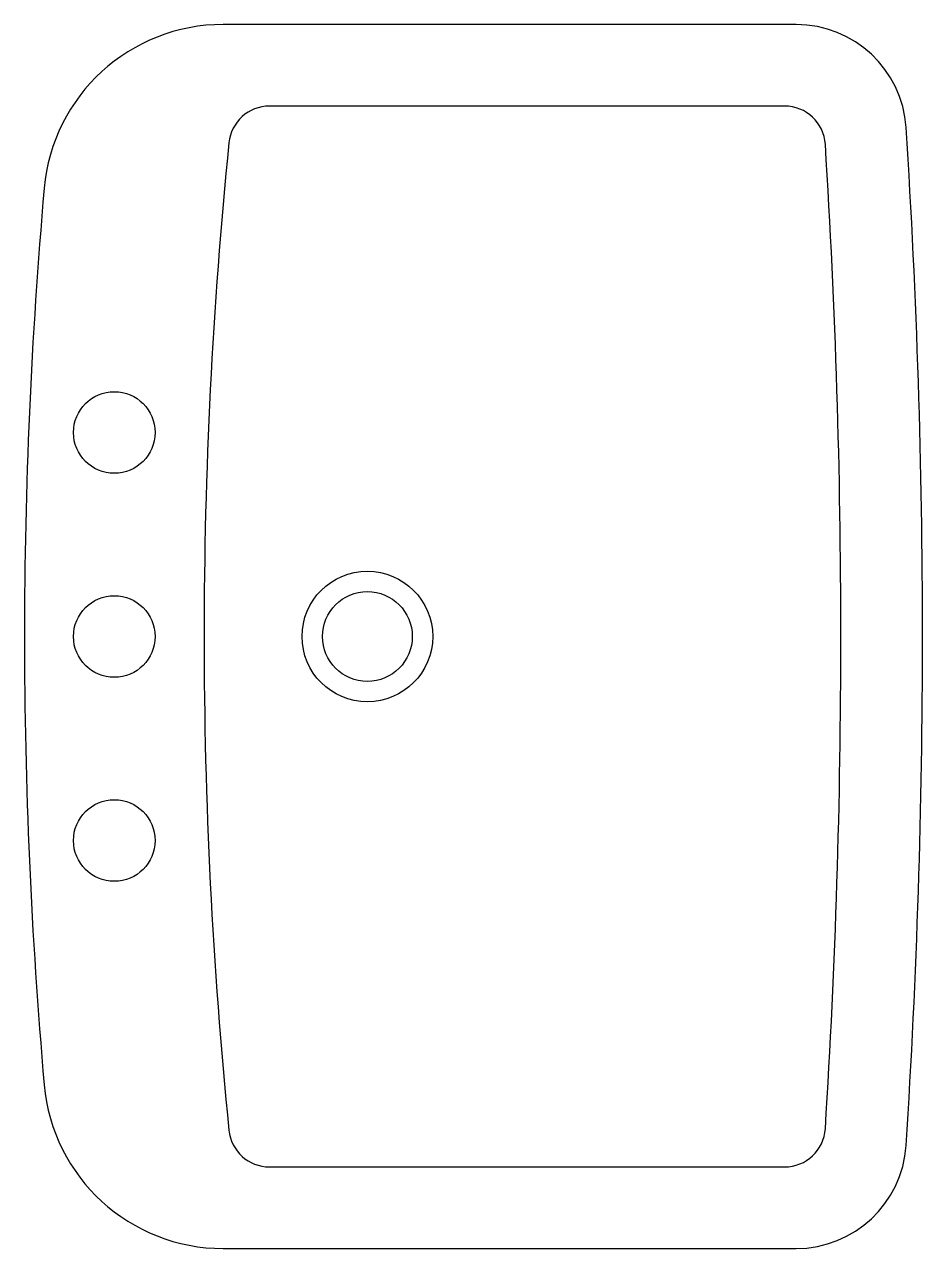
# Model space of a CAD drawing. Header units: millimetres. Extents: x -2896.224 to -2895.784, y 2964.369 to 2964.969.
import ezdxf

# ---------------------------------------------------------------- set-up
doc = ezdxf.new("R2010")
doc.units = ezdxf.units.MM
doc.header["$LTSCALE"] = 10
doc.layers.add('banheiro_louças', color=2, linetype='Continuous')

msp = doc.modelspace()

# ---------------------------------------------------------------- linework, layer by layer
at = {"layer": 'banheiro_louças'}
for p, q in [((-2895.84583, 2964.96871), (-2896.12658, 2964.96871)), ((-2895.85146, 2964.92871), (-2896.10385, 2964.92871)), ((-2896.10385, 2964.40871), (-2895.85146, 2964.40871)), ((-2896.12658, 2964.36871), (-2895.84583, 2964.36871))]:
    msp.add_line(p, q, dxfattribs=at)
for centre in [(-2896.1799, 2964.76871), (-2896.1799, 2964.66871), (-2896.1799, 2964.56871)]:
    msp.add_circle(centre, 0.02, dxfattribs=at)
at = {"layer": 'banheiro_louças', "color": 1}
for radius in [0.032, 0.022]:
    msp.add_circle((-2896.0559, 2964.66871), radius, dxfattribs=at)
at = {"layer": 'banheiro_louças'}
for centre, radius, start, end in [((-2896.12658, 2964.88071), 0.088, 90, 174.96592), ((-2895.84583, 2964.91471), 0.054, 3.69228, 90), ((-2896.10385, 2964.90871), 0.02, 90, 174.25122), ((-2895.85146, 2964.90871), 0.02, 3.60778, 90), ((-2899.65791, 2964.66871), 3.87401, 356.30772, 3.69228), ((-2893.7199, 2964.66871), 2.416, 174.25122, 185.74878), ((-2899.65791, 2964.66871), 3.83401, 356.39222, 3.60778), ((-2893.7199, 2964.66871), 2.504, 174.96592, 185.03408), ((-2896.12658, 2964.45671), 0.088, 185.03408, 270), ((-2896.10385, 2964.42871), 0.02, 185.74878, 270), ((-2895.85146, 2964.42871), 0.02, 270, 356.39222), ((-2895.84583, 2964.42271), 0.054, 270, 356.30772)]:
    msp.add_arc(centre, radius, start, end, dxfattribs=at)

doc.saveas('drawing.dxf')
